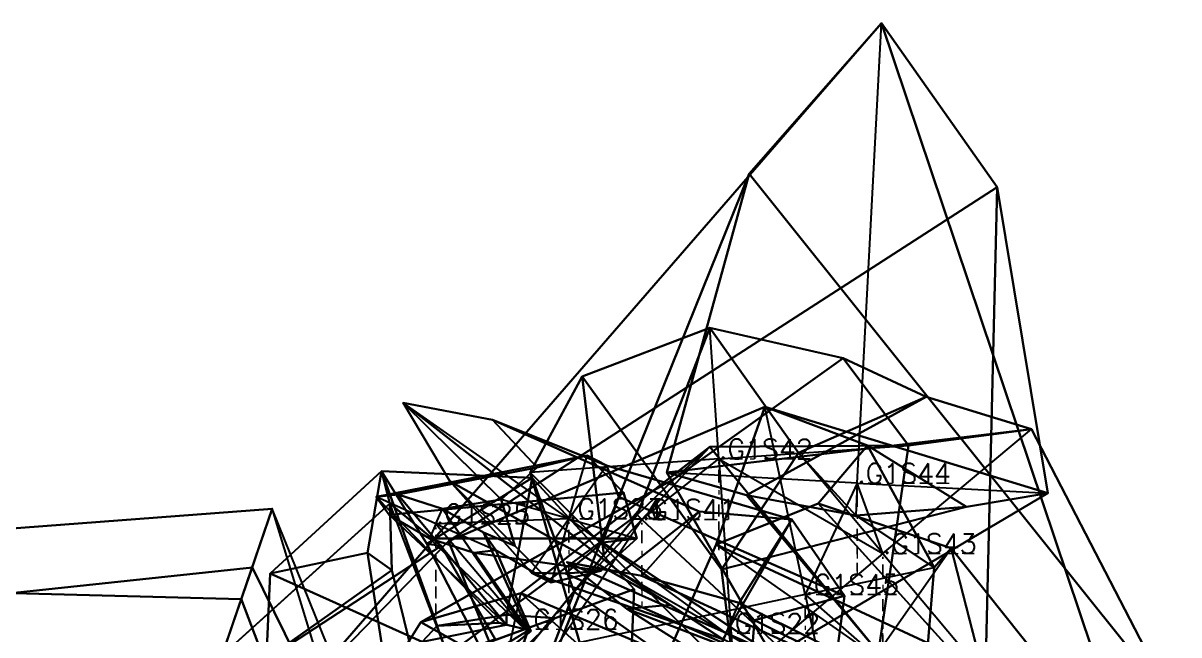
# Model space of a CAD drawing. Extents: x 34233638 to 35010029, y 7400000 to 8016345.
# Drawn here: x 34717082 to 34718838, y 7515020 to 7515950 of the extents above; entities that cross this region are included whole.
import ezdxf

# ---------------------------------------------------------------- set-up
doc = ezdxf.new("R2010")
doc.units = 0
doc.header["$LTSCALE"] = 6
doc.header["$MEASUREMENT"] = 0
doc.header["$PDMODE"] = 1
for name, color, linetype in [('T-3DF1', 245, 'CONTINUOUS'), ('T-3DF2', 243, 'CONTINUOUS'), ('T-3DF3', 241, 'CONTINUOUS'), ('T-3DF4', 243, 'CONTINUOUS'), ('T-3DF5', 245, 'CONTINUOUS'), ('T-3DF6', 247, 'CONTINUOUS'), ('T-3DF7', 249, 'CONTINUOUS'), ('T-3DF8', 247, 'CONTINUOUS'), ('V-FIL', 41, 'CONTINUOUS'), ('V-PROFIL', 65, 'CONTINUOUS'), ('V-PROFIL-C', 65, 'CONTINUOUS'), ('V-PROFIL-P', 65, 'CONTINUOUS'), ('V-STATION', 7, 'CONTINUOUS'), ('V-STATION-C1', 7, 'CONTINUOUS'), ('V-STATION-C2', 7, 'CONTINUOUS'), ('X-CONTOUR', 7, 'CONTINUOUS')]:
    doc.layers.add(name, color=color, linetype=linetype)
doc.styles.add('SIMPLEX', font='simplex')

# ---------------------------------------------------------------- blocks, each defined once
blk = doc.blocks.new('S1')
at = {"layer": 'T-3DF1'}
for points in [[(-808.2, 541.8, 324.4), (-558.2, 22.6, 646.6), (-700, 0), (-830.6, 476.6, -0.1)], [(2.1, 9.8, 2082), (154.3, -29.1, 2213.8), (485.4, 352.7), (0, 500)]]:
    blk.add_3dface(points, dxfattribs=at)
at = {"layer": 'T-3DF2'}
for points in [[(-808.2, 541.8, 324.4), (-558.2, 22.6, 646.6), (-362.6, 235.8, 720.2), (-765.5, 665.7, 499.9)], [(154.3, -29.1, 2213.8), (299.7, -63.7, 2339.1), (700, 0), (485.4, 352.7)]]:
    blk.add_3dface(points, dxfattribs=at)
at = {"layer": 'T-3DF3'}
for points in [[(-765.5, 665.7, 499.9), (-362.6, 235.8, 720.2), (-415.9, 286.5, 407.5), (-698.4, 860.5, 342.8)], [(299.7, -63.7, 2339.1), (153.1, -321.7, 2263.8), (495, -495), (700, 0)]]:
    blk.add_3dface(points, dxfattribs=at)
at = {"layer": 'T-3DF4'}
for points in [[(-698.4, 860.5, 342.8), (-415.9, 286.5, 407.5), (-485.4, 352.7), (-667.8, 949.4, -0.1)], [(153.1, -321.7, 2263.8), (-83.2, -391.3, 2082), (0, -700), (495, -495)]]:
    blk.add_3dface(points, dxfattribs=at)
for points, invisible_edges in [([(-700, 0), (-485.4, 352.7), (0, 500), (-495, -495)], 4), ([(0, -700), (-495, -495), (0, 500), (485.4, 352.7)], 10), ([(495, -495), (0, -700), (485.4, 352.7), (700, 0)], 2)]:
    blk.add_3dface(points, dxfattribs=dict(at, invisible_edges=invisible_edges))
at = {"layer": 'T-3DF5'}
for points in [[(-715, 812.2, -5.5), (-519.3, 297), (-485.4, 352.7), (-667.8, 949.4, -0.1)], [(-83.2, -391.3, 2082), (-270.7, -231.6, 1900.2), (-495, -495), (0, -700)]]:
    blk.add_3dface(points, dxfattribs=at)
at = {"layer": 'T-3DF6'}
for points in [[(-765.5, 665.7, -10.1), (-564.3, 223.1), (-519.3, 297), (-715, 812.2, -5.5)], [(-270.7, -231.6, 1900.2), (-299.7, 63.7, 1824.9), (-700, 0), (-495, -495)]]:
    blk.add_3dface(points, dxfattribs=at)
at = {"layer": 'T-3DF7'}
for points in [[(-799.6, 566.6, -5.6), (-619, 133.2), (-564.3, 223.1), (-765.5, 665.7, -10.1)], [(-299.7, 63.7, 1824.9), (-152.8, 36.1, 1950.2), (-485.4, 352.7), (-700, 0)]]:
    blk.add_3dface(points, dxfattribs=at)
at = {"layer": 'T-3DF8'}
for points in [[(-830.6, 476.6, -0.1), (-700, 0), (-619, 133.2), (-799.6, 566.6, -5.6)], [(-152.8, 36.1, 1950.2), (2.1, 9.8, 2082), (0, 500), (-485.4, 352.7)]]:
    blk.add_3dface(points, dxfattribs=at)

msp = doc.modelspace()

# ---------------------------------------------------------------- linework, layer by layer
at = {"layer": 'T-3DF1'}
for points in [[(34718015, 7515203, -29510), (34718072, 7515258, -29441), (34718328, 7515441, -29820), (34718125, 7515487, -29878)], [(34718125, 7515487, -29878), (34718328, 7515441, -29820), (34718454, 7515382, -31655), (34718260, 7515297, -31695)], [(34718260, 7515297, -31695), (34718454, 7515382, -31655), (34718181, 7515233, -32147), (34718347, 7515202, -32192)], [(34717593, 7514891, -29248), (34717686, 7515040, -29124), (34718072, 7515258, -29441), (34718015, 7515203, -29510)], [(34718145, 7515014, -9938), (34718065, 7515066, -9815), (34717730, 7515254, -9637), (34717854, 7515115, -9869)], [(34717854, 7515115, -9869), (34717730, 7515254, -9637), (34717829, 7515156, -12062), (34717884, 7515100, -12239)], [(34718347, 7515202, -32192), (34718181, 7515233, -32147), (34718449, 7514913, -32799), (34718466, 7515123, -32846)], [(34717884, 7515100, -12239), (34717829, 7515156, -12062), (34717781, 7515176, -11946), (34717800, 7515149, -12015)], [(34717800, 7515149, -12015), (34717781, 7515176, -11946), (34717849, 7515027, -12062), (34717853, 7515026, -12091)], [(34718466, 7515123, -32846), (34718449, 7514913, -32799), (34718625, 7514985, -33712), (34718492, 7515152, -33744)], [(34718492, 7515152, -33744), (34718625, 7514985, -33712), (34718560, 7514871, -34962), (34718558, 7514896, -34979)], [(34718130, 7514977, -9382), (34717999, 7515060, -9300), (34718065, 7515066, -9815), (34718145, 7515014, -9938)], [(34718388, 7514907, -9194), (34718391, 7514910, -9039), (34717999, 7515060, -9300), (34718130, 7514977, -9382)], [(34717701, 7514838, -28845), (34717862, 7514941, -28769), (34717686, 7515040, -29124), (34717593, 7514891, -29248)], [(34717853, 7515026, -12091), (34717849, 7515027, -12062), (34717712, 7514943, -12138), (34717746, 7514940, -12156)]]:
    msp.add_3dface(points, dxfattribs=at)
at = {"layer": 'T-3DF2'}
for points in [[(34718072, 7515258, -29441), (34718125, 7515306, -29378), (34718427, 7515308, -29795), (34718328, 7515441, -29820)], [(34718328, 7515441, -29820), (34718427, 7515308, -29795), (34718614, 7515333, -31638), (34718454, 7515382, -31655)], [(34718065, 7515066, -9815), (34717990, 7515115, -9701), (34717659, 7515373, -9475), (34717730, 7515254, -9637)], [(34717730, 7515254, -9637), (34717659, 7515373, -9475), (34717808, 7515226, -11959), (34717829, 7515156, -12062)], [(34718454, 7515382, -31655), (34718614, 7515333, -31638), (34718060, 7515267, -32114), (34718181, 7515233, -32147)], [(34717686, 7515040, -29124), (34717838, 7515084, -29068), (34718125, 7515306, -29378), (34718072, 7515258, -29441)], [(34718181, 7515233, -32147), (34718060, 7515267, -32114), (34718331, 7514796, -32778), (34718449, 7514913, -32799)], [(34717829, 7515156, -12062), (34717808, 7515226, -11959), (34717719, 7515212, -11918), (34717781, 7515176, -11946)], [(34717781, 7515176, -11946), (34717719, 7515212, -11918), (34717844, 7515029, -12041), (34717849, 7515027, -12062)], [(34718391, 7514910, -9039), (34718395, 7514914, -8894), (34717908, 7515131, -9241), (34717999, 7515060, -9300)], [(34717999, 7515060, -9300), (34717908, 7515131, -9241), (34717990, 7515115, -9701), (34718065, 7515066, -9815)], [(34717862, 7514941, -28769), (34718000, 7514939, -28732), (34717838, 7515084, -29068), (34717686, 7515040, -29124)], [(34717849, 7515027, -12062), (34717844, 7515029, -12041), (34717688, 7514972, -12131), (34717712, 7514943, -12138)]]:
    msp.add_3dface(points, dxfattribs=at)
at = {"layer": 'T-3DF3'}
for points in [[(34718060, 7515267, -32114), (34718185, 7515721, -32141), (34717808, 7514787, -32801), (34718331, 7514796, -32778)], [(34718614, 7515333, -31638), (34718831, 7514914, -31658), (34718185, 7515721, -32141), (34718060, 7515267, -32114)], [(34717990, 7515115, -9701), (34718109, 7515208, -9774), (34717795, 7515347, -9637), (34717659, 7515373, -9475)], [(34717659, 7515373, -9475), (34717795, 7515347, -9637), (34717863, 7515275, -12062), (34717808, 7515226, -11959)], [(34718427, 7515308, -29795), (34718359, 7514842, -29824), (34718831, 7514914, -31658), (34718614, 7515333, -31638)], [(34717838, 7515084, -29068), (34718214, 7514926, -29125), (34718402, 7514969, -29428), (34718125, 7515306, -29378)], [(34718125, 7515306, -29378), (34718402, 7514969, -29428), (34718359, 7514842, -29824), (34718427, 7515308, -29795)], [(34717808, 7515226, -11959), (34717863, 7515275, -12062), (34717651, 7515234, -11946), (34717719, 7515212, -11918)], [(34717719, 7515212, -11918), (34717651, 7515234, -11946), (34717816, 7515036, -12056), (34717844, 7515029, -12041)], [(34717908, 7515131, -9241), (34718022, 7515110, -9300), (34718109, 7515208, -9774), (34717990, 7515115, -9701)], [(34717447, 7514884, -16134), (34717457, 7515114, -16134), (34717605, 7515145, -18644), (34717635, 7514953, -18644)], [(34717635, 7514953, -18644), (34717605, 7515145, -18644), (34717605, 7515145, -21912), (34717635, 7514953, -21912)], [(34717635, 7514953, -21912), (34717605, 7515145, -21912), (34717642, 7515119, -23678), (34717679, 7514968, -23661)], [(34718395, 7514914, -8894), (34718410, 7514932, -9026), (34718022, 7515110, -9300), (34717908, 7515131, -9241)], [(34717363, 7514928, -45058), (34717430, 7515123, -45215), (34716987, 7515076, -45496), (34716922, 7514897, -45458)], [(34717679, 7514968, -23661), (34717642, 7515119, -23678), (34717307, 7514882, -23701), (34717344, 7514821, -23674)], [(34717688, 7514972, -12131), (34717688, 7515010, -12138), (34717457, 7515114, -16134), (34717447, 7514884, -16134)], [(34718000, 7514939, -28732), (34718100, 7514735, -28765), (34718214, 7514926, -29125), (34717838, 7515084, -29068)], [(34717844, 7515029, -12041), (34717816, 7515036, -12056), (34717688, 7515010, -12138), (34717688, 7514972, -12131)]]:
    msp.add_3dface(points, dxfattribs=at)
at = {"layer": 'T-3DF4'}
for points in [[(34718185, 7515721, -32141), (34718386, 7515950, -32192), (34717488, 7514915, -32846), (34717808, 7514787, -32801)], [(34718831, 7514914, -31658), (34718838, 7514607, -31695), (34718386, 7515950, -32192), (34718185, 7515721, -32141)], [(34718109, 7515208, -9774), (34718250, 7515196, -9938), (34717968, 7515278, -9869), (34717795, 7515347, -9637)], [(34717795, 7515347, -9637), (34717968, 7515278, -9869), (34717939, 7515293, -12239), (34717863, 7515275, -12062)], [(34717863, 7515275, -12062), (34717939, 7515293, -12239), (34717618, 7515230, -12015), (34717651, 7515234, -11946)], [(34717688, 7515010, -12138), (34717711, 7515034, -12156), (34717626, 7515269, -16134), (34717457, 7515114, -16134)], [(34717457, 7515114, -16134), (34717626, 7515269, -16134), (34717626, 7515269, -18644), (34717605, 7515145, -18644)], [(34717605, 7515145, -18644), (34717626, 7515269, -18644), (34717626, 7515269, -21912), (34717605, 7515145, -21912)], [(34717605, 7515145, -21912), (34717626, 7515269, -21912), (34717639, 7515220, -23706), (34717642, 7515119, -23678)], [(34717651, 7515234, -11946), (34717618, 7515230, -12015), (34717805, 7515039, -12091), (34717816, 7515036, -12056)], [(34717642, 7515119, -23678), (34717639, 7515220, -23706), (34717307, 7514920, -23768), (34717307, 7514882, -23701)], [(34717430, 7515123, -45215), (34717460, 7515212, -45558), (34717024, 7515179, -45558), (34716987, 7515076, -45496)], [(34718022, 7515110, -9300), (34718170, 7515069, -9382), (34718250, 7515196, -9938), (34718109, 7515208, -9774)], [(34718410, 7514932, -9026), (34718421, 7514944, -9194), (34718170, 7515069, -9382), (34718022, 7515110, -9300)], [(34717816, 7515036, -12056), (34717805, 7515039, -12091), (34717711, 7515034, -12156), (34717688, 7515010, -12138)]]:
    msp.add_3dface(points, dxfattribs=at)
at = {"layer": 'T-3DF5'}
for points in [[(34718386, 7515950, -32192), (34718562, 7515701, -32242), (34717728, 7515163, -32890), (34717488, 7514915, -32846)], [(34718838, 7514607, -31695), (34718537, 7514668, -31732), (34718562, 7515701, -32242), (34718386, 7515950, -32192)], [(34717939, 7515293, -12239), (34717994, 7515237, -12417), (34717638, 7515203, -12084), (34717618, 7515230, -12015)], [(34717968, 7515278, -9869), (34717987, 7515230, -9925), (34717994, 7515237, -12417), (34717939, 7515293, -12239)], [(34717711, 7515034, -12156), (34717816, 7515051, -12219), (34717855, 7515259, -16134), (34717626, 7515269, -16134)], [(34717626, 7515269, -16134), (34717855, 7515259, -16134), (34717695, 7515159, -18644), (34717626, 7515269, -18644)], [(34717626, 7515269, -18644), (34717695, 7515159, -18644), (34717695, 7515159, -21912), (34717626, 7515269, -21912)], [(34717626, 7515269, -21912), (34717695, 7515159, -21912), (34717717, 7515156, -23749), (34717639, 7515220, -23706)], [(34718250, 7515196, -9938), (34718330, 7515080, -10101), (34717987, 7515230, -9925), (34717968, 7515278, -9869)], [(34717639, 7515220, -23706), (34717717, 7515156, -23749), (34717345, 7514913, -23834), (34717307, 7514920, -23768)], [(34717618, 7515230, -12015), (34717638, 7515203, -12084), (34717816, 7515036, -12126), (34717805, 7515039, -12091)], [(34717460, 7515212, -45558), (34717413, 7515075, -45563), (34716990, 7515086, -45660), (34717024, 7515179, -45558)], [(34718170, 7515069, -9382), (34718193, 7515043, -9398), (34718330, 7515080, -10101), (34718250, 7515196, -9938)], [(34717488, 7514915, -32846), (34717728, 7515163, -32890), (34717924, 7514679, -33775), (34717919, 7514333, -33744)], [(34718421, 7514944, -9194), (34718412, 7514934, -9259), (34718193, 7515043, -9398), (34718170, 7515069, -9382)], [(34717805, 7515039, -12091), (34717816, 7515036, -12126), (34717816, 7515051, -12219), (34717711, 7515034, -12156)]]:
    msp.add_3dface(points, dxfattribs=at)
at = {"layer": 'T-3DF6'}
for points in [[(34718562, 7515701, -32242), (34718639, 7515236, -32270), (34718209, 7515367, -32913), (34717728, 7515163, -32890)], [(34718537, 7514668, -31732), (34718163, 7514954, -31752), (34718639, 7515236, -32270), (34718562, 7515701, -32242)], [(34717728, 7515163, -32890), (34718209, 7515367, -32913), (34718135, 7515158, -33791), (34717924, 7514679, -33775)], [(34718275, 7514833, -29591), (34717919, 7515086, -29641), (34717852, 7515267, -29960), (34717984, 7514815, -29931)], [(34717984, 7514815, -29931), (34717852, 7515267, -29960), (34718163, 7514954, -31752), (34718537, 7514668, -31732)], [(34717855, 7515259, -16134), (34718010, 7515090, -16134), (34717775, 7515004, -18644), (34717695, 7515159, -18644)], [(34717816, 7515051, -12219), (34717890, 7515046, -12259), (34718010, 7515090, -16134), (34717855, 7515259, -16134)], [(34717994, 7515237, -12417), (34718014, 7515167, -12519), (34717699, 7515167, -12112), (34717638, 7515203, -12084)], [(34717987, 7515230, -9925), (34717962, 7515161, -9948), (34718014, 7515167, -12519), (34717994, 7515237, -12417)], [(34718330, 7515080, -10101), (34718310, 7514931, -10174), (34717962, 7515161, -9948), (34717987, 7515230, -9925)], [(34717638, 7515203, -12084), (34717699, 7515167, -12112), (34717844, 7515029, -12141), (34717816, 7515036, -12126)], [(34717717, 7515156, -23749), (34717799, 7515014, -23772), (34717397, 7514864, -23862), (34717345, 7514913, -23834)], [(34717695, 7515159, -18644), (34717775, 7515004, -18644), (34717775, 7515004, -21912), (34717695, 7515159, -21912)], [(34717695, 7515159, -21912), (34717775, 7515004, -21912), (34717799, 7515014, -23772), (34717717, 7515156, -23749)], [(34717924, 7514679, -33775), (34718135, 7515158, -33791), (34718530, 7514974, -35035), (34718496, 7514939, -35017)], [(34717413, 7515075, -45563), (34717363, 7514928, -45568), (34716922, 7514897, -45708), (34716990, 7515086, -45660)], [(34718147, 7514606, -29371), (34717738, 7514615, -29429), (34717919, 7515086, -29641), (34718275, 7514833, -29591)], [(34718193, 7515043, -9398), (34718190, 7515005, -9405), (34718310, 7514931, -10174), (34718330, 7515080, -10101)], [(34717816, 7515036, -12126), (34717844, 7515029, -12141), (34717890, 7515046, -12259), (34717816, 7515051, -12219)], [(34718412, 7514934, -9259), (34718395, 7514914, -9294), (34718190, 7515005, -9405), (34718193, 7515043, -9398)]]:
    msp.add_3dface(points, dxfattribs=at)
at = {"layer": 'T-3DF7'}
for points in [[(34717919, 7515086, -29641), (34717964, 7515142, -29578), (34717931, 7515413, -29935), (34717852, 7515267, -29960)], [(34717852, 7515267, -29960), (34717931, 7515413, -29935), (34718143, 7515120, -31734), (34718163, 7514954, -31752)], [(34718209, 7515367, -32913), (34718365, 7515308, -32892), (34718290, 7515220, -33777), (34718135, 7515158, -33791)], [(34718639, 7515236, -32270), (34718515, 7515215, -32237), (34718365, 7515308, -32892), (34718209, 7515367, -32913)], [(34718163, 7514954, -31752), (34718143, 7515120, -31734), (34718515, 7515215, -32237), (34718639, 7515236, -32270)], [(34718135, 7515158, -33791), (34718290, 7515220, -33777), (34718544, 7514939, -35010), (34718530, 7514974, -35035)], [(34718014, 7515167, -12519), (34717960, 7515118, -12417), (34717767, 7515145, -12084), (34717699, 7515167, -12112)], [(34717699, 7515167, -12112), (34717767, 7515145, -12084), (34717849, 7515027, -12121), (34717844, 7515029, -12141)], [(34717962, 7515161, -9948), (34717906, 7515114, -9925), (34717960, 7515118, -12417), (34718014, 7515167, -12519)], [(34718310, 7514931, -10174), (34718230, 7514971, -10060), (34717906, 7515114, -9925), (34717962, 7515161, -9948)], [(34717738, 7514615, -29429), (34717617, 7514717, -29373), (34717964, 7515142, -29578), (34717919, 7515086, -29641)], [(34718010, 7515090, -16134), (34718000, 7514860, -16134), (34717813, 7514834, -18644), (34717775, 7515004, -18644)], [(34717890, 7515046, -12259), (34717837, 7514994, -12219), (34718000, 7514860, -16134), (34718010, 7515090, -16134)], [(34717844, 7515029, -12141), (34717849, 7515027, -12121), (34717837, 7514994, -12219), (34717890, 7515046, -12259)]]:
    msp.add_3dface(points, dxfattribs=at)
at = {"layer": 'T-3DF8'}
for points in [[(34717964, 7515142, -29578), (34718015, 7515203, -29510), (34718125, 7515487, -29878), (34717931, 7515413, -29935)], [(34717931, 7515413, -29935), (34718125, 7515487, -29878), (34718260, 7515297, -31695), (34718143, 7515120, -31734)], [(34718365, 7515308, -32892), (34718466, 7515123, -32846), (34718492, 7515152, -33744), (34718290, 7515220, -33777)], [(34718515, 7515215, -32237), (34718347, 7515202, -32192), (34718466, 7515123, -32846), (34718365, 7515308, -32892)], [(34718143, 7515120, -31734), (34718260, 7515297, -31695), (34718347, 7515202, -32192), (34718515, 7515215, -32237)], [(34718290, 7515220, -33777), (34718492, 7515152, -33744), (34718558, 7514896, -34979), (34718544, 7514939, -35010)], [(34717617, 7514717, -29373), (34717593, 7514891, -29248), (34718015, 7515203, -29510), (34717964, 7515142, -29578)], [(34717960, 7515118, -12417), (34717884, 7515100, -12239), (34717800, 7515149, -12015), (34717767, 7515145, -12084)], [(34717767, 7515145, -12084), (34717800, 7515149, -12015), (34717853, 7515026, -12091), (34717849, 7515027, -12121)], [(34717906, 7515114, -9925), (34717854, 7515115, -9869), (34717884, 7515100, -12239), (34717960, 7515118, -12417)], [(34718230, 7514971, -10060), (34718145, 7515014, -9938), (34717854, 7515115, -9869), (34717906, 7515114, -9925)], [(34717849, 7515027, -12121), (34717853, 7515026, -12091), (34717746, 7514940, -12156), (34717837, 7514994, -12219)]]:
    msp.add_3dface(points, dxfattribs=at)
at = {"layer": 'V-FIL'}
for points in [[(34718022, 7515196, -29510), (34718139, 7515288, -29878)], [(34718139, 7515288, -29878), (34718388, 7515144, -31695)], [(34718349, 7515251, -32192), (34718270, 7515082, -32846)], [(34718388, 7515144, -31695), (34718349, 7515251, -32192)], [(34717911, 7515197, -12239), (34717709, 7515189, -12015)], [(34717788, 7514849, -29248), (34718022, 7515196, -29510)], [(34718150, 7515023, -9938), (34717911, 7515197, -9869)], [(34717911, 7515197, -9869), (34717911, 7515197, -12239)], [(34717709, 7515189, -12015), (34717844, 7515029, -12091)], [(34718270, 7515082, -32846), (34718377, 7514988, -33744)], [(34717844, 7515029, -12091), (34717728, 7514987, -12156)], [(34718395, 7514914, -9194), (34718150, 7515023, -9382)], [(34718150, 7515023, -9382), (34718150, 7515023, -9938)]]:
    msp.add_polyline3d(points, dxfattribs=at)
at = {"layer": 'V-PROFIL', "extrusion": (-0.258464, 0.013546, -0.965926)}
for p in [(34718184.9, 7515720.9, -32141.3), (34718561.8, 7515701.2, -32242.4), (34718181.1, 7515232.8, -32147.1), (34718514.6, 7515215.4, -32236.6)]:
    msp.add_point(p, dxfattribs=at)
at = {"layer": 'V-PROFIL', "extrusion": (0.274966, 0.019227, -0.961262)}
for p in [(34718328.2, 7515440.9, -29820.5), (34717930.7, 7515413.1, -29934.7)]:
    msp.add_point(p, dxfattribs=at)
at = {"layer": 'V-PROFIL', "extrusion": (0.146168, 0.12265, -0.981627)}
for p in [(34718454.5, 7515381.5, -31655.4), (34718142.8, 7515120, -31734.5)]:
    msp.add_point(p, dxfattribs=at)
at = {"layer": 'V-PROFIL', "extrusion": (-0.645501, 0.451984, -0.615661)}
for p in [(34717795.4, 7515347.4, -9637.3), (34717729.7, 7515253.7, -9637.3), (34717987.3, 7515229.5, -9925.1), (34717906.2, 7515113.7, -9925.1)]:
    msp.add_point(p, dxfattribs=at)
at = {"layer": 'V-PROFIL', "extrusion": (0.04677, -0.220035, -0.97437)}
for p in [(34718364.8, 7515308.2, -32892.2), (34717727.9, 7515162.7, -32889.9)]:
    msp.add_point(p, dxfattribs=at)
at = {"layer": 'V-PROFIL', "extrusion": (-0.897415, 0.25733, -0.358368)}
for p in [(34717862.6, 7515274.7, -12061.8), (34717993.6, 7515237.2, -12416.9), (34717828.5, 7515155.9, -12061.8), (34717959.6, 7515118.4, -12416.9)]:
    msp.add_point(p, dxfattribs=at)
at = {"layer": 'V-PROFIL', "extrusion": (0, 0, -1)}
for p in [(34717855.3, 7515258.9, -16134.4), (34717605.4, 7515144.6, -18644.4), (34717605.4, 7515144.6, -21912.4), (34717695.1, 7515158.8, -18644.4), (34717695.1, 7515158.8, -21912.4), (34717456.6, 7515113.8, -16134.4)]:
    msp.add_point(p, dxfattribs=at)
at = {"layer": 'V-PROFIL', "extrusion": (0.447431, 0.479811, -0.75471)}
for p in [(34718072, 7515257.6, -29440.7), (34717964, 7515141.9, -29578.3)]:
    msp.add_point(p, dxfattribs=at)
at = {"layer": 'V-PROFIL', "extrusion": (-0.394655, -0.886409, 0.241922)}
for p in [(34717651.5, 7515233.9, -11946.3), (34717637.6, 7515202.6, -12083.5), (34717780.7, 7515176.4, -11946.3), (34717766.8, 7515145.1, -12083.5)]:
    msp.add_point(p, dxfattribs=at)
at = {"layer": 'V-PROFIL', "extrusion": (0.128144, -0.089727, -0.987688)}
msp.add_point((34718290, 7515220.1, -33776.7), dxfattribs=at)
at = {"layer": 'V-PROFIL', "extrusion": (-0.682437, 0.394005, -0.615661)}
for p in [(34718109.3, 7515207.9, -9774.2), (34718330.3, 7515080.3, -10100.8), (34718064.6, 7515066, -9815.4)]:
    msp.add_point(p, dxfattribs=at)
at = {"layer": 'V-PROFIL', "extrusion": (-0.612484, -0.235111, -0.75471)}
for p in [(34717716.5, 7515156.2, -23749.5), (34717642.3, 7515118.7, -23677.5)]:
    msp.add_point(p, dxfattribs=at)
at = {"layer": 'V-PROFIL', "extrusion": (-0.945519, 0.325568, 0)}
for p in [(34717429.8, 7515123, -45215.1), (34717413.2, 7515074.7, -45563.4)]:
    msp.add_point(p, dxfattribs=at)
at = {"layer": 'V-PROFIL', "extrusion": (-0.428884, 0.190951, -0.882948)}
for p in [(34718021.6, 7515110.1, -9300.4), (34717999.4, 7515060.1, -9300.4), (34718192.8, 7515042.6, -9398.1)]:
    msp.add_point(p, dxfattribs=at)
at = {"layer": 'V-PROFIL', "extrusion": (0.125124, 0.588664, -0.798636)}
msp.add_point((34717685.9, 7515040.4, -29123.5), dxfattribs=at)
at = {"layer": 'V-PROFIL', "extrusion": (-0.483977, -0.176153, -0.857167)}
msp.add_point((34717815.8, 7515051, -12218.9), dxfattribs=at)
at = {"layer": 'V-PROFIL', "extrusion": (-0.258819, -0.965926, 0)}
for p in [(34717816.5, 7515036.3, -12056.2), (34717816.5, 7515036.3, -12126.2), (34717849.3, 7515027.5, -12061.7), (34717849.3, 7515027.5, -12120.6)]:
    msp.add_point(p, dxfattribs=at)
at = {"layer": 'V-PROFIL-C'}
for points in [[(34717911, 7515197, -9869), (34717659, 7515373, -9475)], [(34718270, 7515082, -32846), (34718209, 7515367, -32913)], [(34718388, 7515144, -31695), (34718614, 7515333, -31638)], [(34718022, 7515196, -29510), (34718125, 7515306, -29378)], [(34718139, 7515288, -29878), (34718427, 7515308, -29795)], [(34718139, 7515288, -29878), (34717852, 7515267, -29960)], [(34718349, 7515251, -32192), (34718060, 7515267, -32114)], [(34718349, 7515251, -32192), (34718639, 7515236, -32270)], [(34717911, 7515197, -12239), (34717808, 7515226, -11959)], [(34717709, 7515189, -12015), (34717719, 7515212, -11918)], [(34717911, 7515197, -9869), (34717962, 7515161, -9948)], [(34717911, 7515197, -12239), (34718014, 7515167, -12519)], [(34718022, 7515196, -29510), (34717919, 7515086, -29641)], [(34717709, 7515189, -12015), (34717699, 7515167, -12112)], [(34718377, 7514988, -33744), (34718135, 7515158, -33791)], [(34718388, 7515144, -31695), (34718163, 7514954, -31752)], [(34718150, 7515023, -9382), (34717908, 7515131, -9241)], [(34718150, 7515023, -9938), (34717990, 7515115, -9701)], [(34717728, 7514987, -16134), (34718010, 7515090, -16134)], [(34717788, 7514849, -29248), (34717838, 7515084, -29068)], [(34718270, 7515082, -32846), (34718331, 7514796, -32778)], [(34717728, 7514987, -12156), (34717890, 7515046, -12259)], [(34717844, 7515029, -12091), (34717844, 7515029, -12041)], [(34717844, 7515029, -12091), (34717844, 7515029, -12141)], [(34718150, 7515023, -9382), (34718190, 7515005, -9405)], [(34718150, 7515023, -9938), (34718310, 7514931, -10174)]]:
    msp.add_polyline3d(points, dxfattribs=at)
at = {"layer": 'V-PROFIL-P'}
for points in [[(34718349, 7515251, -32192), (34718386, 7515950, -32192)], [(34718139, 7515288, -29878), (34718125, 7515487, -29878)], [(34717911, 7515197, -12239), (34717939, 7515293, -12239)], [(34718139, 7515288, -29878), (34718188, 7514589, -29878)], [(34718388, 7515144, -31695), (34718260, 7515297, -31695)], [(34717728, 7514987, -16134), (34717626, 7515269, -16134)], [(34717728, 7514987, -18644), (34717626, 7515269, -18644)], [(34717728, 7514987, -21912), (34717626, 7515269, -21912)], [(34717911, 7515197, -9869), (34717968, 7515278, -9869)], [(34718349, 7515251, -32192), (34718347, 7515202, -32192)], [(34717709, 7515189, -12015), (34717618, 7515230, -12015)], [(34717728, 7514987, -23706), (34717639, 7515220, -23706)], [(34717363, 7514928, -45558), (34717460, 7515212, -45558)], [(34717911, 7515197, -9869), (34717854, 7515115, -9869)], [(34717911, 7515197, -12239), (34717884, 7515100, -12239)], [(34718022, 7515196, -29510), (34718015, 7515203, -29510)], [(34718022, 7515196, -29510), (34718534, 7514719, -29510)], [(34718150, 7515023, -9938), (34718250, 7515196, -9938)], [(34717709, 7515189, -12015), (34717800, 7515149, -12015)], [(34718377, 7514988, -33744), (34718492, 7515152, -33744)], [(34718388, 7515144, -31695), (34718838, 7514607, -31695)], [(34718270, 7515082, -32846), (34718466, 7515123, -32846)], [(34718270, 7515082, -32846), (34717488, 7514915, -32846)], [(34718150, 7515023, -9382), (34718170, 7515069, -9382)], [(34717844, 7515029, -12091), (34717805, 7515039, -12091)], [(34717728, 7514987, -12156), (34717711, 7515034, -12156)], [(34717844, 7515029, -12091), (34717853, 7515026, -12091)], [(34718150, 7515023, -9382), (34718130, 7514977, -9382)], [(34718150, 7515023, -9938), (34718145, 7515014, -9938)]]:
    msp.add_polyline3d(points, dxfattribs=at)
at = {"layer": 'X-CONTOUR'}
for p, q in [((34718386, 7515950, -100000), (34717488, 7514915, -100000)), ((34718838, 7514607, -100000), (34718386, 7515950, -100000)), ((34718015, 7515203, -100000), (34718125, 7515487, -100000)), ((34718125, 7515487, -100000), (34718260, 7515297, -100000)), ((34717939, 7515293, -100000), (34717618, 7515230, -100000)), ((34717968, 7515278, -100000), (34717939, 7515293, -100000)), ((34718260, 7515297, -100000), (34718347, 7515202, -100000)), ((34717711, 7515034, -100000), (34717626, 7515269, -100000)), ((34717626, 7515269, -100000), (34717626, 7515269, -100000)), ((34717626, 7515269, -100000), (34717626, 7515269, -100000)), ((34717626, 7515269, -100000), (34717639, 7515220, -100000)), ((34718250, 7515196, -100000), (34717968, 7515278, -100000)), ((34717639, 7515220, -100000), (34717307, 7514920, -100000)), ((34717618, 7515230, -100000), (34717805, 7515039, -100000)), ((34717460, 7515212, -100000), (34717024, 7515179, -100000)), ((34718128, 7513563, -100000), (34717460, 7515212, -100000)), ((34717593, 7514891, -100000), (34718015, 7515203, -100000)), ((34718170, 7515069, -100000), (34718250, 7515196, -100000)), ((34718347, 7515202, -100000), (34718466, 7515123, -100000)), ((34717884, 7515100, -100000), (34717800, 7515149, -100000)), ((34717800, 7515149, -100000), (34717853, 7515026, -100000)), ((34718466, 7515123, -100000), (34718492, 7515152, -100000)), ((34718492, 7515152, -100000), (34718558, 7514896, -100000)), ((34718145, 7515014, -100000), (34717854, 7515115, -100000)), ((34717854, 7515115, -100000), (34717884, 7515100, -100000)), ((34718421, 7514944, -100000), (34718170, 7515069, -100000)), ((34717805, 7515039, -100000), (34717711, 7515034, -100000)), ((34717853, 7515026, -100000), (34717746, 7514940, -100000))]:
    msp.add_line(p, q, dxfattribs=at)

# ---------------------------------------------------------------- block references
at = {"layer": 'T-3DF1'}
msp.add_blockref('S1', (34718128, 7514263, -45558), dxfattribs=at)

# ---------------------------------------------------------------- texts
at = {"layer": 'V-STATION', "style": 'SIMPLEX'}
for s, p in [('.G1S42', (34718139, 7515288, -29878)), ('.G1S44', (34718349, 7515251, -32192)), ('.G1S25', (34717709, 7515189, -12015)), ('.G1S23', (34717911, 7515197, -9869)), ('.G1S24', (34717911, 7515197, -12239)), ('.G1S41', (34718022, 7515196, -29510)), ('.G1S43', (34718388, 7515144, -31695)), ('.G1S45', (34718270, 7515082, -32846)), ('.G1S26', (34717844, 7515029, -12091)), ('.G1S21', (34718150, 7515023, -9382)), ('.G1S22', (34718150, 7515023, -9938))]:
    msp.add_text(s, height=30, dxfattribs=at).set_placement(p)
at = {"layer": 'V-STATION-C1', "extrusion": (5.32184e-17, -1, 2.66092e-16), "style": 'SIMPLEX'}
for s, p in [('.G1S42', (34718139, -29878, -7515288)), ('.G1S44', (34718349, -32192, -7515251)), ('.G1S23', (34717911, -9869, -7515197)), ('.G1S24', (34717911, -12239, -7515197)), ('.G1S41', (34718022, -29510, -7515196)), ('.G1S25', (34717709, -12015, -7515189)), ('.G1S43', (34718388, -31695, -7515144)), ('.G1S45', (34718270, -32846, -7515082)), ('.G1S26', (34717844, -12091, -7515029)), ('.G1S21', (34718150, -9382, -7515023)), ('.G1S22', (34718150, -9938, -7515023))]:
    msp.add_text(s, height=30, dxfattribs=at).set_placement(p)
at = {"layer": 'V-STATION-C2', "extrusion": (-1, -3.87043e-15, 7.74086e-15), "style": 'SIMPLEX'}
for s, p in [('.G1S42', (-7515288, -29878, -34718139)), ('.G1S44', (-7515251, -32192, -34718349)), ('.G1S25', (-7515189, -12015, -34717709)), ('.G1S23', (-7515197, -9869, -34717911)), ('.G1S24', (-7515197, -12239, -34717911)), ('.G1S41', (-7515196, -29510, -34718022)), ('.G1S43', (-7515144, -31695, -34718388)), ('.G1S45', (-7515082, -32846, -34718270)), ('.G1S26', (-7515029, -12091, -34717844))]:
    msp.add_text(s, height=30, dxfattribs=at).set_placement(p)

doc.saveas('drawing.dxf')
